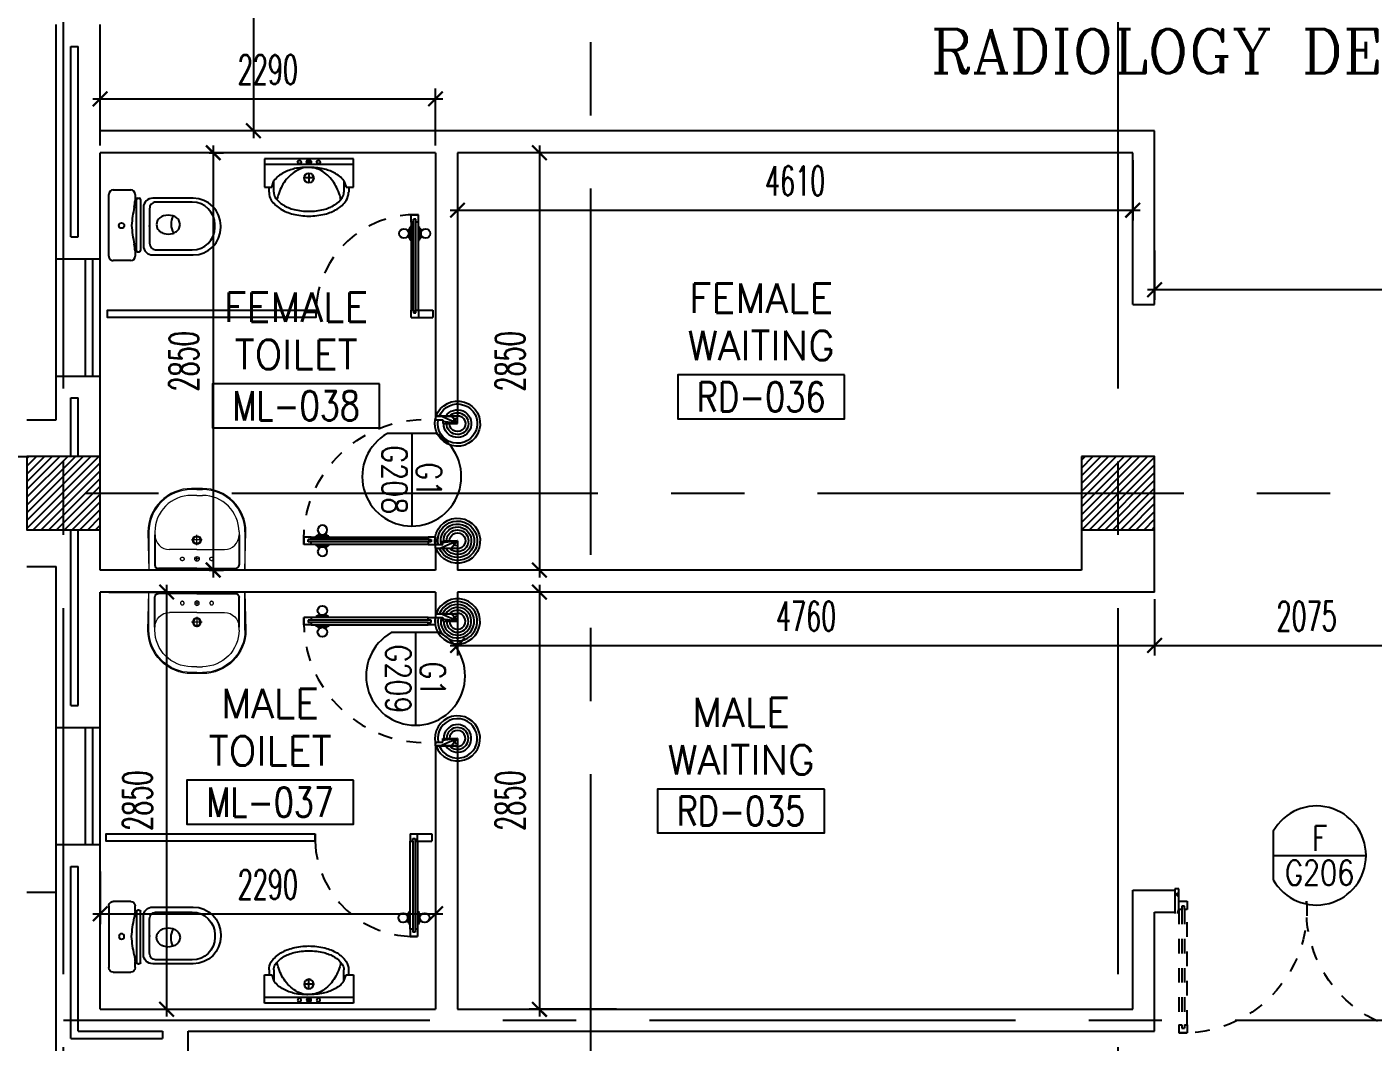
# Model space of a CAD drawing. Extents: x 417819.9 to 417911.9, y 43448 to 43539.2.
# Drawn here: x 417831.21 to 417840.4, y 43507.55 to 43514.48 of the extents above; entities that cross this region are included whole.
import ezdxf
from ezdxf.enums import TextEntityAlignment as Align

# ---------------------------------------------------------------- set-up
doc = ezdxf.new("R2010")
doc.units = 0
doc.header["$MEASUREMENT"] = 0
doc.header["$PDMODE"] = 3
doc.header["$PDSIZE"] = 0.1
for name, pattern in [('CENTERX2', [4, 2.5, -0.5, 0.5, -0.5]), ('DASHED', [0.75, 0.5, -0.25]), ('HIDDEN', [0.375, 0.25, -0.125]), ('HIDDEN2', [0.1875, 0.125, -0.0625])]:
    doc.linetypes.add(name, pattern=pattern)
doc.layers.get('0').update_dxf_attribs({"linetype": 'CONTINUOUS'})
doc.layers.get('DEFPOINTS').update_dxf_attribs({"linetype": 'CONTINUOUS'})
for name, color, linetype in [('AX-DIM', 4, 'CONTINUOUS'), ('AXES', 11, 'CENTERX2'), ('CANOPY-LN', 3, 'CONTINUOUS'), ('COL', 2, 'CONTINUOUS'), ('DIM', 4, 'CONTINUOUS'), ('DOOR', 4, 'CONTINUOUS'), ('DOOR-CR', 2, 'CONTINUOUS'), ('DOOR-NO', 3, 'CONTINUOUS'), ('FIX', 3, 'CONTINUOUS'), ('Handrail', 4, 'CONTINUOUS'), ('HAT', 8, 'CONTINUOUS'), ('INSUL', 7, 'CONTINUOUS'), ('PART', 9, 'CONTINUOUS'), ('RM-BOX', 2, 'CONTINUOUS'), ('RM-NAME', 2, 'CONTINUOUS'), ('RM-NO', 2, 'CONTINUOUS'), ('SUNI-FUR', 3, 'CONTINUOUS'), ('WALL', 2, 'CONTINUOUS'), ('WIN', 5, 'CONTINUOUS')]:
    doc.layers.add(name, color=color, linetype=linetype)
doc.styles.add('ROMANC', font='romanc', dxfattribs={"height": 0.1})
doc.styles.add('ROMANS', font='ROMANS.shx', dxfattribs={"width": 0.6})
doc.dimstyles.new('STANDARD in', dxfattribs={"dimtxt": 0.2, "dimasz": 0.1, "dimexe": 0.07, "dimexo": 0.05, "dimgap": 0.1, "dimtad": 1, "dimdec": 0, "dimlfac": 1000, "dimzin": 0, "dimdsep": 46, "dimtxsty": 'ROMANS', "dimblk": 'ARCHTICK', "dimcen": 0.05, "dimdle": 0.05, "dimclrd": 4, "dimclre": 4, "dimclrt": 2, "dimadec": 0, "dimazin": 0, "dimtfac": 1, "dimtdec": 0, "dimtmove": 2, "dimatfit": 3, "dimfxl": 0, "dimtolj": 1, "dimtzin": 0, "dimarcsym": 0})

# ---------------------------------------------------------------- blocks, each defined once
blk = doc.blocks.new('_ARCHTICK')
at = {"color": 0, "linetype": 'ByBlock', "const_width": 0.15}
blk.add_lwpolyline([(-0.5, -0.5), (0.5, 0.5)], dxfattribs=at)
blk = doc.blocks.new('*D138')
at = {"layer": 'AX-DIM', "color": 4, "lineweight": -2}
for p, q in [((417831.1566, 43525.9443), (417821.2352, 43525.9443)), ((417821.3052, 43466.5743), (417821.3052, 43525.9943)), ((417831.1566, 43466.6243), (417821.2352, 43466.6243))]:
    blk.add_line(p, q, dxfattribs=at)
at = {"layer": 'DEFPOINTS', "color": 0}
for p in [(417821.3052, 43525.9443), (417831.2066, 43525.9443), (417831.2066, 43466.6243)]:
    blk.add_point(p, dxfattribs=at)
at = {"layer": 'AX-DIM', "color": 4, "lineweight": -2, "xscale": 0.1, "yscale": 0.1, "zscale": 0.1}
for p, rotation in [((417821.3052, 43525.9443), 90), ((417821.3052, 43466.6243), 270)]:
    blk.add_blockref('_ARCHTICK', p, dxfattribs=dict(at, rotation=rotation))
at = {"layer": 'AX-DIM', "color": 2, "insert": (417821.1052, 43496.2843), "char_height": 0.2, "attachment_point": 5, "rotation": 90, "style": 'ROMANS'}
blk.add_mtext('\\A1;59320', dxfattribs=at)
blk = doc.blocks.new('A$C7E3856AC')
at = {"layer": 'DOOR', "color": 0, "linetype": 'HIDDEN', "ltscale": 0.3}
for p, q in [((130.9, 800.4), (80.9, 800.4)), ((80.9, 750.4), (80.9, 800.4)), ((97.9, 750.4), (80.9, 750.4)), ((113.9, 770.4), (97.9, 770.4)), ((97.9, 770.4), (97.9, 750.4)), ((113.9, 750.4), (113.9, 770.4)), ((130.9, 750.4), (113.9, 750.4)), ((130.9, 800.4), (130.9, 750.4)), ((1580.9, 800.4), (1580.9, 750.4)), ((1630.9, 800.4), (1580.9, 800.4)), ((1580.9, 750.4), (1597.9, 750.4)), ((1597.9, 770.4), (1613.9, 770.4)), ((1597.9, 750.4), (1597.9, 770.4)), ((1613.9, 770.4), (1613.9, 750.4)), ((1613.9, 750.4), (1630.9, 750.4)), ((1630.9, 750.4), (1630.9, 800.4)), ((80.9, 172.8), (73.7, 172.8)), ((73.7, 172.8), (73.7, 82.8)), ((130.9, 172.8), (138.1, 172.8)), ((138.1, 172.8), (138.1, 82.8)), ((73.7, 160.2), (64.7, 160.2)), ((64.7, 95.4), (64.7, 160.2)), ((73.7, 95.4), (64.7, 95.4)), ((73.7, 95.4), (73.7, 160.2)), ((80.9, 82.8), (73.7, 82.8)), ((130.9, 82.8), (138.1, 82.8)), ((138.1, 160.2), (147.1, 160.2)), ((138.1, 95.4), (138.1, 160.2)), ((138.1, 95.4), (147.1, 95.4)), ((147.1, 95.4), (147.1, 160.2)), ((80.9, 50.4), (97.9, 50.4)), ((80.9, 50.4), (80.9, 0.4)), ((80.9, 0.4), (130.9, 0.4)), ((130.9, 0.4), (80.9, 0.4)), ((97.9, 50.4), (97.9, 30.4)), ((97.9, 30.4), (113.9, 30.4)), ((113.9, 50.4), (130.9, 50.4)), ((113.9, 50.4), (113.9, 30.4)), ((130.9, 50.4), (130.9, 0.4)), ((1597.9, 50.4), (1580.9, 50.4)), ((1580.9, 50.4), (1580.9, 0.4)), ((1630.9, 0.4), (1580.9, 0.4)), ((1580.9, 0.4), (1630.9, 0.4)), ((1597.9, 50.4), (1597.9, 30.4)), ((1613.9, 30.4), (1597.9, 30.4)), ((1630.9, 50.4), (1613.9, 50.4)), ((1613.9, 50.4), (1613.9, 30.4)), ((1630.9, 50.4), (1630.9, 0.4))]:
    blk.add_line(p, q, dxfattribs=at)
at = {"layer": 'DOOR', "linetype": 'HIDDEN', "ltscale": 0.3}
for p, q in [((80.9, 750.4), (80.9, 50.4)), ((97.9, 750.4), (97.9, 50.4)), ((113.9, 750.4), (113.9, 50.4)), ((130.9, 50.4), (130.9, 750.4)), ((1580.9, 50.4), (1580.9, 750.4)), ((1597.9, 750.4), (1597.9, 50.4)), ((1613.9, 750.4), (1613.9, 50.4)), ((1630.9, 750.4), (1630.9, 50.4))]:
    blk.add_line(p, q, dxfattribs=at)
at = {"layer": 'DOOR', "color": 0, "linetype": 'HIDDEN', "ltscale": 0.3}
for centre in [(32.4, 127.8), (179.5, 127.8)]:
    blk.add_circle(centre, 32.4, dxfattribs=at)
at = {"layer": 'DOOR', "linetype": 'HIDDEN', "ltscale": 0.3}
for centre, start, end in [((105.9, 751.6), 268.09382, 3.72494), ((1605.9, 751.6), 176.27506, 271.90618)]:
    blk.add_arc(centre, 751.6, start, end, dxfattribs=at)
blk = doc.blocks.new('*X107')
at = {"color": 0}
for p, q in [((24139.2, 55110.5), (24629.7, 55601)), ((24139.2, 55163.5), (24576.7, 55601)), ((24139.2, 55216.6), (24523.7, 55601)), ((24139.2, 55269.6), (24470.6, 55601)), ((24139.2, 55322.6), (24417.6, 55601)), ((24139.2, 55375.7), (24364.6, 55601)), ((24139.2, 55428.7), (24311.5, 55601)), ((24139.2, 55481.7), (24258.5, 55601)), ((24139.2, 55534.8), (24205.5, 55601)), ((24139.2, 55587.8), (24152.4, 55601)), ((24182.8, 55101), (24639.2, 55557.5)), ((24235.8, 55101), (24639.2, 55504.4)), ((24288.8, 55101), (24639.2, 55451.4)), ((24341.9, 55101), (24639.2, 55398.4)), ((24394.9, 55101), (24639.2, 55345.3)), ((24447.9, 55101), (24639.2, 55292.3)), ((24501, 55101), (24639.2, 55239.3)), ((24554, 55101), (24639.2, 55186.2)), ((24607, 55101), (24639.2, 55133.2))]:
    blk.add_line(p, q, dxfattribs=at)
blk = doc.blocks.new('COL50')
at = {"layer": 'COL'}
blk.add_lwpolyline([(-250, 250), (-250, -250), (250, -250), (250, 250)], close=True, dxfattribs=at)
blk = doc.blocks.new('DD1')
at = {"layer": 'DOOR-CR'}
blk.add_line((-316.5, 0), (316.5, 0), dxfattribs=at)
blk.add_lwpolyline([(-316.5, -165.7, 3.820224), (-316.5, 165.7)], format="xyb", close=True, dxfattribs=at)
at = {"layer": 'DOOR-NO', "color": 255, "style": 'ROMANS'}
for tag, width, p in [('G', 0.8, (-21.7, 155.8)), ('0000', 0.7, (-21.7, -135.5))]:
    blk.add_attdef(tag, text='', height=195.5, dxfattribs=dict(at, width=width)).set_placement(p, align=Align.MIDDLE)
blk = doc.blocks.new('*X106')
at = {"color": 0}
for p, q in [((31339.2, 55151), (31789.2, 55601)), ((31339.2, 55204.1), (31736.1, 55601)), ((31339.2, 55257.1), (31683.1, 55601)), ((31339.2, 55310.1), (31630.1, 55601)), ((31339.2, 55363.2), (31577, 55601)), ((31339.2, 55416.2), (31524, 55601)), ((31339.2, 55469.2), (31471, 55601)), ((31339.2, 55522.3), (31417.9, 55601)), ((31339.2, 55575.3), (31364.9, 55601)), ((31342.2, 55101), (31839.2, 55598)), ((31395.2, 55101), (31839.2, 55545)), ((31448.3, 55101), (31839.2, 55491.9)), ((31501.3, 55101), (31839.2, 55438.9)), ((31554.3, 55101), (31839.2, 55385.9)), ((31607.4, 55101), (31839.2, 55332.8)), ((31660.4, 55101), (31839.2, 55279.8)), ((31713.4, 55101), (31839.2, 55226.8)), ((31766.5, 55101), (31839.2, 55173.7)), ((31819.5, 55101), (31839.2, 55120.7))]:
    blk.add_line(p, q, dxfattribs=at)
blk = doc.blocks.new('DOOR90')
at = {"layer": 'DOOR', "color": 7, "linetype": 'ByBlock'}
for p, q in [((-150, 0), (0, 0)), ((-150, 0), (-150, -25)), ((0, -50), (-113.7, 0)), ((0, -50), (-40.1, 0)), ((0, -50), (0, 0)), ((-1000, -25), (-1050, -25)), ((-1050, -75), (-1050, -25)), ((-1050, -25), (-1050, -75)), ((-1000, -75), (-1050, -75)), ((-1000, -42), (-1020, -42)), ((-1020, -42), (-1020, -58)), ((-1000, -58), (-1020, -58)), ((-1000, -25), (-1000, -42)), ((-1000, -58), (-1000, -75)), ((-877.6, -17.8), (-967.6, -17.8)), ((-967.6, -25), (-967.6, -17.8)), ((-967.6, -75), (-967.6, -82.2)), ((-877.6, -82.2), (-967.6, -82.2)), ((-955, -8.8), (-890.2, -8.8)), ((-955, -17.8), (-955, -8.8)), ((-955, -17.8), (-890.2, -17.8)), ((-955, -82.2), (-890.2, -82.2)), ((-955, -82.2), (-955, -91.2)), ((-955, -91.2), (-890.2, -91.2)), ((-890.2, -17.8), (-890.2, -8.8)), ((-890.2, -82.2), (-890.2, -91.2)), ((-877.6, -25), (-877.6, -17.8)), ((-877.6, -75), (-877.6, -82.2)), ((-200, -25), (-150, -25)), ((-200, -42), (-200, -25)), ((-180, -42), (-200, -42)), ((-200, -58), (-180, -58)), ((-200, -75), (-200, -58)), ((-150, -75), (-200, -75)), ((-180, -58), (-180, -42)), ((-150, -25), (-100, -25)), ((-150, -75), (-150, -25)), ((-100, -25), (-100, -50)), ((0, -50), (-100, -36.6)), ((-100, -50), (0, -50)), ((-150, -875), (-100, -875)), ((-150, -900), (-150, -875)), ((-150, -900), (0, -900)), ((0, -900), (-150, -900)), ((0, -850), (-113.7, -900)), ((-100, -875), (-100, -850)), ((0, -850), (-100, -863.4)), ((-100, -850), (0, -850)), ((0, -850), (-40.1, -900)), ((0, -850), (0, -900))]:
    blk.add_line(p, q, dxfattribs=at)
at = {"layer": 'DOOR', "linetype": 'ByBlock'}
for p, q in [((-200, -25), (-1000, -25)), ((-200, -42), (-1000, -42)), ((-200, -58), (-1000, -58)), ((-1000, -75), (-200, -75))]:
    blk.add_line(p, q, dxfattribs=at)
at = {"layer": 'DOOR', "color": 7, "linetype": 'ByBlock'}
for centre in [(-922.6, 23.5), (-922.6, -123.5)]:
    blk.add_circle(centre, 32.4, dxfattribs=at)
for centre, radius, start, end in [((0, -50), 154.4, 161.10529, 166.28577), ((0, -50), 94.4, 148.01819, 180), ((0, -50), 134.4, 158.15985, 169.28002), ((0, -50), 114.4, 154.08384, 167.37743), ((0, -50), 74.4, 137.77643, 180), ((0, -50), 54.4, 113.20738, 180), ((0, -50), 34.4, 90, 180), ((0, -50), 14.4, 90, 180), ((0, -850), 154.4, 193.71423, 198.89471), ((0, -850), 134.4, 190.71998, 201.84015), ((0, -850), 94.4, 180, 211.98181), ((0, -850), 74.4, 180, 222.22357), ((0, -850), 54.4, 180, 246.79262), ((0, -850), 34.4, 180, 270), ((0, -850), 14.4, 180, 270)]:
    blk.add_arc(centre, radius, start, end, dxfattribs=at)
at = {"layer": 'DOOR', "linetype": 'HIDDEN', "ltscale": 0.5}
blk.add_arc((-222.2, -50), 828.2, 178.27012, 275.00304, dxfattribs=at)
blk = doc.blocks.new('RM1')
at = {"layer": 'RM-BOX'}
blk.add_lwpolyline([(569.9, -200), (-569.9, -200), (-569.9, -500), (569.9, -500)], close=True, dxfattribs=at)
at = {"layer": 'RM-NAME', "style": 'ROMANS'}
for tag, p in [('ROOMNAME1', (0, 323.8)), ('ROOMNAME2', (0, 0))]:
    blk.add_attdef(tag, text='', height=200, dxfattribs=at).set_placement(p, align=Align.MIDDLE)
at = {"layer": 'RM-NO', "style": 'ROMANS', "width": 0.8}
blk.add_attdef('ROOMNO', text='', height=200, dxfattribs=at).set_placement((0, -350), align=Align.MIDDLE)
blk = doc.blocks.new('2')
at = {"layer": 'SUNI-FUR', "linetype": 'Continuous'}
for p, q in [((0.0137, 0.765), (0.0041, 0.765)), ((0.0159, 0.7241), (-0.0034, 0.7241)), ((-0.1849, 0.576), (-0.1849, 0.2998)), ((-0.1587, 0.5702), (-0.1587, 0.3197)), ((0.1683, 0.3197), (0.1683, 0.5702)), ((0.2027, 0.2998), (0.2027, 0.576)), ((-0.005, 0.4872), (-0.0292, 0.4813)), ((0.0193, 0.4813), (-0.005, 0.4872)), ((-0.0651, 0.438), (-0.0703, 0.4064)), ((-0.0703, 0.4064), (-0.0651, 0.3747)), ((0.0603, 0.4064), (0.0551, 0.438)), ((0.0565, 0.3772), (0.0603, 0.4064)), ((-0.1129, 0.2792), (0.0084, 0.2792)), ((-0.0292, 0.3314), (-0.005, 0.3255)), ((-0.005, 0.3255), (0.0193, 0.3314)), ((0.0012, 0.2792), (0.1226, 0.2792)), ((0.0084, 0.2792), (0.0012, 0.2792)), ((-0.1863, 0.1994), (-0.1863, 0.2076)), ((-0.1763, 0.2176), (0.1724, 0.2176)), ((0.1724, 0.1894), (-0.1763, 0.1894)), ((-0.1219, 0.2368), (0.0089, 0.2368)), ((0.0089, 0.2368), (0.1397, 0.2368)), ((0.1824, 0.2076), (0.1824, 0.1994)), ((-0.2413, 0.03), (-0.2413, 0.1498)), ((-0.2113, 0.1798), (-0.1699, 0.1798)), ((0.1743, 0.1798), (0.2113, 0.1798)), ((0.1743, 0.1798), (0.1743, 0.1798)), ((0.2413, 0.1498), (0.2413, 0.03)), ((0.2113, 0), (-0.2113, 0))]:
    blk.add_line(p, q, dxfattribs=at)
blk.add_circle((0.0019, 0.0872), 0.0184, dxfattribs=at)
for centre, radius, start, end in [((0.0041, 0.576), 0.189, 90, 180), ((0.0137, 0.576), 0.189, 0, 90), ((-0.0048, 0.5702), 0.1539, 90, 180), ((0.0144, 0.5702), 0.1539, 0, 90), ((0.0126, 0.412), 0.082, 141.07583, 161.50405), ((0.0019, 0.4207), 0.0682, 117.15318, 141.07583), ((-0.0119, 0.4207), 0.0682, 38.92417, 62.84682), ((-0.0226, 0.412), 0.082, 18.49595, 38.92417), ((0.0126, 0.4007), 0.082, 198.49595, 218.92417), ((-0.0074, 0.5367), 0.1117, 239.42337, 302.91619), ((-0.0289, 0.4058), 0.0901, 321.07583, 341.50405), ((-0.1219, 0.2998), 0.063, 180, 270), ((-0.1156, 0.3224), 0.0432, 183.51288, 273.51288), ((0.0019, 0.392), 0.0682, 218.92417, 242.84682), ((-0.0119, 0.392), 0.0682, 297.15318, 321.07583), ((0.1252, 0.3224), 0.0432, 266.48712, 356.48712), ((0.1397, 0.2998), 0.063, 270, 0), ((-0.1763, 0.2076), 0.01, 90, 180), ((-0.1763, 0.1994), 0.01, 180, 270), ((0.1724, 0.2076), 0.01, 0, 90), ((0.1724, 0.1994), 0.01, 270, 0), ((-0.2113, 0.1498), 0.03, 90, 180), ((-0.2015, -0.2523), 0.4332, 79.75352, 85.81091), ((0.0746, 1.126), 0.9726, 258.19384, 265.73474), ((-0.0701, 1.126), 0.9726, 274.26526, 281.80616), ((0.2059, -0.2523), 0.4332, 94.18909, 100.24648), ((0.2113, 0.1498), 0.03, 0, 90), ((-0.2113, 0.03), 0.03, 180, 270), ((0.2113, 0.03), 0.03, 270, 0)]:
    blk.add_arc(centre, radius, start, end, dxfattribs=at)
blk = doc.blocks.new('3')
at = {"layer": 'SUNI-FUR', "linetype": 'Continuous'}
for p, q in [((-0.3039, 0), (-0.3039, -0.1919)), ((0.3039, 0), (-0.3039, 0)), ((0.3039, -0.1919), (0.3039, 0)), ((0.3039, -0.039), (-0.3039, -0.039)), ((0.0156, -0.021), (-0.0155, -0.021)), ((0, -0.0055), (0, -0.0366)), ((-0.2537, -0.1919), (-0.2387, -0.1496)), ((-0.2389, -0.2275), (-0.2389, -0.15)), ((0.0325, -0.13), (-0.0325, -0.13)), ((0, -0.0975), (0, -0.1625)), ((0.2387, -0.1496), (0.2537, -0.1919)), ((0.2389, -0.15), (0.2389, -0.2275)), ((-0.3039, -0.1919), (-0.2537, -0.1919)), ((-0.2714, -0.2275), (-0.2714, -0.1919)), ((0.2537, -0.1919), (0.3039, -0.1919)), ((0.2714, -0.1919), (0.2714, -0.2275))]:
    blk.add_line(p, q, dxfattribs=at)
for centre, radius in [((-0.065, -0.021), 0.0124), ((0, -0.021), 0.0155), ((0.065, -0.021), 0.0124), ((0, -0.13), 0.0325)]:
    blk.add_circle(centre, radius, dxfattribs=at)
for centre, radius, start, end in [((-0.028, -0.3651), 0.3068, 103.08645, 118.18778), ((0.0537, -0.3121), 0.2697, 118.74222, 143.05777), ((-0.0078, -0.528), 0.4705, 89.0532, 100.98953), ((-0.012, -0.189), 0.1301, 84.85355, 119.44542), ((0.0031, -0.2275), 0.1682, 61.44413, 91.16775), ((0, -0.5271), 0.4694, 78.06366, 90), ((-0.0403, -0.2967), 0.2498, 35.96083, 60.27638), ((0.0338, -0.3673), 0.3061, 62.96233, 78.06366), ((-0.0851, -0.2667), 0.1932, 117.03767, 142.6695), ((0.104, -0.3429), 0.3284, 144.03917, 163.27388), ((-0.104, -0.3429), 0.3284, 16.72612, 35.96083), ((0.0851, -0.2667), 0.1932, 37.3305, 62.96233), ((-0.1911, -0.2352), 0.0807, 174.55389, 214.67303), ((-0.1868, -0.2338), 0.0525, 173.08928, 213.20841), ((-0.0828, -0.1603), 0.1798, 214.67303, 239.08672), ((0.2045, -0.3731), 0.4333, 163.27388, 167.37502), ((0.0893, -0.1711), 0.1672, 300.91328, 325.32697), ((-0.2045, -0.3731), 0.4333, 12.73586, 16.72612), ((0.1708, -0.2275), 0.068, 325.32697, 0), ((0.1708, -0.2275), 0.1005, 325.32697, 0), ((-0.0828, -0.1603), 0.2123, 214.67303, 239.08672), ((-0.0354, -0.0811), 0.3046, 239.08672, 256.06993), ((-0.0354, -0.0811), 0.2721, 239.08672, 256.06993), ((0, 0.0617), 0.4192, 256.06993, 270), ((0, 0.0617), 0.4192, 270, 283.93007), ((0.0354, -0.0811), 0.2721, 283.93007, 300.91328), ((0.0354, -0.0811), 0.3046, 283.93007, 300.91328), ((0.0893, -0.1711), 0.1997, 300.91328, 325.32697), ((0, 0.0617), 0.4517, 256.06993, 270), ((0, 0.0617), 0.4517, 270, 283.93007)]:
    blk.add_arc(centre, radius, start, end, dxfattribs=at)
blk = doc.blocks.new('*D243')
at = {"layer": 'DEFPOINTS', "color": 0}
for p in [(417832.8316, 43516.0193), (417832.7526, 43513.7693), (417832.8316, 43513.7693)]:
    blk.add_point(p, dxfattribs=at)
at = {"layer": 'DIM', "color": 4, "lineweight": -2}
for p, q in [((417832.7816, 43516.0193), (417832.6826, 43516.0193)), ((417832.7526, 43516.0693), (417832.7526, 43513.7193)), ((417832.7816, 43513.7693), (417832.6826, 43513.7693))]:
    blk.add_line(p, q, dxfattribs=at)
at = {"layer": 'DIM', "color": 4, "lineweight": -2, "xscale": 0.1, "yscale": 0.1, "zscale": 0.1}
for p, rotation in [((417832.7526, 43516.0193), 90), ((417832.7526, 43513.7693), 270)]:
    blk.add_blockref('_ARCHTICK', p, dxfattribs=dict(at, rotation=rotation))
at = {"layer": 'DIM', "color": 2, "insert": (417832.5526, 43514.8943), "char_height": 0.2, "attachment_point": 5, "rotation": 90, "style": 'ROMANS'}
blk.add_mtext('\\A1;2250', dxfattribs=at)
blk = doc.blocks.new('*D494')
at = {"layer": 'DEFPOINTS', "color": 0}
for p in [(417832.4014, 43513.6193), (417832.4014, 43510.7693), (417832.4788, 43510.7693)]:
    blk.add_point(p, dxfattribs=at)
at = {"layer": 'DIM', "color": 4, "lineweight": -2}
for p, q in [((417832.4514, 43513.6193), (417832.5488, 43513.6193)), ((417832.4788, 43513.6693), (417832.4788, 43510.7193)), ((417832.4514, 43510.7693), (417832.5488, 43510.7693))]:
    blk.add_line(p, q, dxfattribs=at)
at = {"layer": 'DIM', "color": 4, "lineweight": -2, "xscale": 0.1, "yscale": 0.1, "zscale": 0.1}
for p, rotation in [((417832.4788, 43513.6193), 90), ((417832.4788, 43510.7693), 270)]:
    blk.add_blockref('_ARCHTICK', p, dxfattribs=dict(at, rotation=rotation))
at = {"layer": 'DIM', "color": 2, "insert": (417832.2788, 43512.1943), "char_height": 0.2, "attachment_point": 5, "rotation": 90, "style": 'ROMANS'}
blk.add_mtext('\\A1;2850', dxfattribs=at)
blk = doc.blocks.new('LAV-003')
at = {"layer": 'FIX', "linetype": 'ByBlock'}
blk.add_line((-327.5, -25), (327.5, -25), dxfattribs=at)
at = {"layer": 'FIX', "linetype": 'Continuous', "lineweight": 20}
for p, q in [((-327.5, -285), (-327.5, -25)), ((327.5, -285), (327.5, -25)), ((0, -165), (-187.5, -165)), ((0, -165), (187.5, -165)), ((-287.5, -285), (-287.5, -265)), ((287.5, -285), (287.5, -265)), ((0, -535), (-37.5, -535)), ((0, -535), (37.5, -535)), ((0, -575), (-37.5, -575)), ((0, -575), (37.5, -575))]:
    blk.add_line(p, q, dxfattribs=at)
at = {"layer": 'FIX', "linetype": 'ByBlock', "ltscale": 0.3}
for p, q in [((-287.5, -265), (-287.5, -60)), ((0, -35), (-262.5, -35)), ((0, -35), (262.5, -35)), ((287.5, -265), (287.5, -60))]:
    blk.add_line(p, q, dxfattribs=at)
at = {"layer": 'FIX', "lineweight": 20}
for p, q in [((0, -85.4), (0, -116.5)), ((-15.6, -100.9), (15.5, -100.9))]:
    blk.add_line(p, q, dxfattribs=at)
at = {"layer": 'FIX', "linetype": 'DASHED', "lineweight": 20, "ltscale": 0.04}
for p, q in [((-35.7, -230.5), (36.6, -230.5)), ((0, -193.9), (0, -266.1))]:
    blk.add_line(p, q, dxfattribs=at)
at = {"layer": 'FIX', "linetype": 'Continuous', "lineweight": 20}
blk.add_lwpolyline([(294.8, -25), (0, -25), (-327.5, -25), (-334.5, -285, 0.414214), (-37.5, -582), (0, -582), (37.5, -582, 0.414214), (334.5, -285), (327.5, -25), (0, -25)], format="xyb", dxfattribs=at)
at = {"layer": 'FIX', "linetype": 'HIDDEN', "lineweight": 20, "ltscale": 0.05}
for centre in [(-100, -100.9), (100, -100.9)]:
    blk.add_circle(centre, 12.4, dxfattribs=at)
at = {"layer": 'FIX', "lineweight": 20}
for centre, radius in [((0, -100.9), 15.5), ((0.5, -230), 29.5), ((0.5, -230), 22.5)]:
    blk.add_circle(centre, radius, dxfattribs=at)
at = {"layer": 'FIX', "linetype": 'ByBlock', "ltscale": 0.3}
for centre, start, end in [((-262.5, -60), 90, 180), ((262.5, -60), 0, 90)]:
    blk.add_arc(centre, 25, start, end, dxfattribs=at)
at = {"layer": 'FIX', "linetype": 'Continuous', "lineweight": 20}
for centre, radius, start, end in [((-187.5, -265), 100, 90, 180), ((187.5, -265), 100, 0, 90), ((-37.5, -285), 290, 180, 270), ((-37.5, -285), 250, 180, 270), ((37.5, -285), 290, 270, 0), ((37.5, -285), 250, 270, 0)]:
    blk.add_arc(centre, radius, start, end, dxfattribs=at)
blk = doc.blocks.new('*D244')
at = {"layer": 'DEFPOINTS', "color": 0}
for p in [(417833.9966, 43513.987), (417831.7066, 43513.6193), (417833.9966, 43513.6193)]:
    blk.add_point(p, dxfattribs=at)
at = {"layer": 'DIM', "color": 4, "lineweight": -2}
for p, q in [((417831.6566, 43513.987), (417834.0466, 43513.987)), ((417831.7066, 43513.6693), (417831.7066, 43514.057)), ((417833.9966, 43513.6693), (417833.9966, 43514.057))]:
    blk.add_line(p, q, dxfattribs=at)
at = {"layer": 'DIM', "color": 4, "lineweight": -2, "xscale": 0.1, "yscale": 0.1, "zscale": 0.1, "rotation": 180}
blk.add_blockref('_ARCHTICK', (417831.7066, 43513.987), dxfattribs=at)
at = {"layer": 'DIM', "color": 4, "lineweight": -2, "xscale": 0.1, "yscale": 0.1, "zscale": 0.1}
blk.add_blockref('_ARCHTICK', (417833.9966, 43513.987), dxfattribs=at)
at = {"layer": 'DIM', "color": 2, "insert": (417832.8516, 43514.187), "char_height": 0.2, "attachment_point": 5, "style": 'ROMANS'}
blk.add_mtext('\\A1;2290', dxfattribs=at)
blk = doc.blocks.new('*D245')
at = {"layer": 'DEFPOINTS', "color": 0}
for p in [(417834.1466, 43513.6193), (417838.7566, 43513.6193), (417838.7566, 43513.2269)]:
    blk.add_point(p, dxfattribs=at)
at = {"layer": 'DIM', "color": 4, "lineweight": -2}
for p, q in [((417834.1466, 43513.5693), (417834.1466, 43513.1569)), ((417838.7566, 43513.5693), (417838.7566, 43513.1569)), ((417834.0966, 43513.2269), (417838.8066, 43513.2269))]:
    blk.add_line(p, q, dxfattribs=at)
at = {"layer": 'DIM', "color": 4, "lineweight": -2, "xscale": 0.1, "yscale": 0.1, "zscale": 0.1, "rotation": 180}
blk.add_blockref('_ARCHTICK', (417834.1466, 43513.2269), dxfattribs=at)
at = {"layer": 'DIM', "color": 4, "lineweight": -2, "xscale": 0.1, "yscale": 0.1, "zscale": 0.1}
blk.add_blockref('_ARCHTICK', (417838.7566, 43513.2269), dxfattribs=at)
at = {"layer": 'DIM', "color": 2, "insert": (417836.4516, 43513.4269), "char_height": 0.2, "attachment_point": 5, "style": 'ROMANS'}
blk.add_mtext('\\A1;4610', dxfattribs=at)
blk = doc.blocks.new('*D246')
at = {"layer": 'DEFPOINTS', "color": 0}
for p in [(417834.7757, 43513.6193), (417834.7059, 43510.7693), (417834.7757, 43510.7693)]:
    blk.add_point(p, dxfattribs=at)
at = {"layer": 'DIM', "color": 4, "lineweight": -2}
for p, q in [((417834.7257, 43513.6193), (417834.6359, 43513.6193)), ((417834.7059, 43513.6693), (417834.7059, 43510.7193)), ((417834.7257, 43510.7693), (417834.6359, 43510.7693))]:
    blk.add_line(p, q, dxfattribs=at)
at = {"layer": 'DIM', "color": 4, "lineweight": -2, "xscale": 0.1, "yscale": 0.1, "zscale": 0.1}
for p, rotation in [((417834.7059, 43513.6193), 90), ((417834.7059, 43510.7693), 270)]:
    blk.add_blockref('_ARCHTICK', p, dxfattribs=dict(at, rotation=rotation))
at = {"layer": 'DIM', "color": 2, "insert": (417834.5059, 43512.1943), "char_height": 0.2, "attachment_point": 5, "rotation": 90, "style": 'ROMANS'}
blk.add_mtext('\\A1;2850', dxfattribs=at)
blk = doc.blocks.new('*D495')
at = {"layer": 'DEFPOINTS', "color": 0}
for p in [(417831.715, 43510.6193), (417831.7562, 43507.7693), (417832.1607, 43507.7693)]:
    blk.add_point(p, dxfattribs=at)
at = {"layer": 'DIM', "color": 4, "lineweight": -2}
for p, q in [((417832.1607, 43510.6693), (417832.1607, 43507.7193)), ((417831.765, 43510.6193), (417832.2307, 43510.6193)), ((417831.8062, 43507.7693), (417832.2307, 43507.7693))]:
    blk.add_line(p, q, dxfattribs=at)
at = {"layer": 'DIM', "color": 4, "lineweight": -2, "xscale": 0.1, "yscale": 0.1, "zscale": 0.1}
for p, rotation in [((417832.1607, 43510.6193), 90), ((417832.1607, 43507.7693), 270)]:
    blk.add_blockref('_ARCHTICK', p, dxfattribs=dict(at, rotation=rotation))
at = {"layer": 'DIM', "color": 2, "insert": (417831.9607, 43509.1943), "char_height": 0.2, "attachment_point": 5, "rotation": 90, "style": 'ROMANS'}
blk.add_mtext('\\A1;2850', dxfattribs=at)
blk = doc.blocks.new('*D496')
at = {"layer": 'DEFPOINTS', "color": 0}
for p in [(417831.7066, 43508.7607), (417833.9966, 43508.7012), (417833.9966, 43508.4218)]:
    blk.add_point(p, dxfattribs=at)
at = {"layer": 'DIM', "color": 4, "lineweight": -2}
for p, q in [((417831.7066, 43508.7107), (417831.7066, 43508.3518)), ((417833.9966, 43508.6512), (417833.9966, 43508.3518)), ((417831.6566, 43508.4218), (417834.0466, 43508.4218))]:
    blk.add_line(p, q, dxfattribs=at)
at = {"layer": 'DIM', "color": 4, "lineweight": -2, "xscale": 0.1, "yscale": 0.1, "zscale": 0.1, "rotation": 180}
blk.add_blockref('_ARCHTICK', (417831.7066, 43508.4218), dxfattribs=at)
at = {"layer": 'DIM', "color": 4, "lineweight": -2, "xscale": 0.1, "yscale": 0.1, "zscale": 0.1}
blk.add_blockref('_ARCHTICK', (417833.9966, 43508.4218), dxfattribs=at)
at = {"layer": 'DIM', "color": 2, "insert": (417832.8516, 43508.6218), "char_height": 0.2, "attachment_point": 5, "style": 'ROMANS'}
blk.add_mtext('\\A1;2290', dxfattribs=at)
blk = doc.blocks.new('*D247')
at = {"layer": 'DEFPOINTS', "color": 0}
for p in [(417834.1466, 43510.6193), (417838.9066, 43510.6193), (417838.9066, 43510.2548)]:
    blk.add_point(p, dxfattribs=at)
at = {"layer": 'DIM', "color": 4, "lineweight": -2}
for p, q in [((417834.1466, 43510.5693), (417834.1466, 43510.1848)), ((417838.9066, 43510.5693), (417838.9066, 43510.1848)), ((417834.0966, 43510.2548), (417838.9566, 43510.2548))]:
    blk.add_line(p, q, dxfattribs=at)
at = {"layer": 'DIM', "color": 4, "lineweight": -2, "xscale": 0.1, "yscale": 0.1, "zscale": 0.1, "rotation": 180}
blk.add_blockref('_ARCHTICK', (417834.1466, 43510.2548), dxfattribs=at)
at = {"layer": 'DIM', "color": 4, "lineweight": -2, "xscale": 0.1, "yscale": 0.1, "zscale": 0.1}
blk.add_blockref('_ARCHTICK', (417838.9066, 43510.2548), dxfattribs=at)
at = {"layer": 'DIM', "color": 2, "insert": (417836.5266, 43510.4548), "char_height": 0.2, "attachment_point": 5, "style": 'ROMANS'}
blk.add_mtext('\\A1;4760', dxfattribs=at)
blk = doc.blocks.new('*D248')
at = {"layer": 'DEFPOINTS', "color": 0}
for p in [(417835.282, 43510.6193), (417834.7059, 43507.7693), (417835.282, 43507.7693)]:
    blk.add_point(p, dxfattribs=at)
at = {"layer": 'DIM', "color": 4, "lineweight": -2}
for p, q in [((417834.7059, 43510.6693), (417834.7059, 43507.7193)), ((417835.232, 43510.6193), (417834.6359, 43510.6193)), ((417835.232, 43507.7693), (417834.6359, 43507.7693))]:
    blk.add_line(p, q, dxfattribs=at)
at = {"layer": 'DIM', "color": 4, "lineweight": -2, "xscale": 0.1, "yscale": 0.1, "zscale": 0.1}
for p, rotation in [((417834.7059, 43510.6193), 90), ((417834.7059, 43507.7693), 270)]:
    blk.add_blockref('_ARCHTICK', p, dxfattribs=dict(at, rotation=rotation))
at = {"layer": 'DIM', "color": 2, "insert": (417834.5059, 43509.1943), "char_height": 0.2, "attachment_point": 5, "rotation": 90, "style": 'ROMANS'}
blk.add_mtext('\\A1;2850', dxfattribs=at)
blk = doc.blocks.new('*D249')
at = {"layer": 'DEFPOINTS', "color": 0}
for p in [(417838.9066, 43510.6193), (417840.9816, 43510.6193), (417840.9816, 43510.2548)]:
    blk.add_point(p, dxfattribs=at)
at = {"layer": 'DIM', "color": 4, "lineweight": -2}
for p, q in [((417838.9066, 43510.5693), (417838.9066, 43510.1848)), ((417840.9816, 43510.5693), (417840.9816, 43510.1848)), ((417838.8566, 43510.2548), (417841.0316, 43510.2548))]:
    blk.add_line(p, q, dxfattribs=at)
at = {"layer": 'DIM', "color": 4, "lineweight": -2, "xscale": 0.1, "yscale": 0.1, "zscale": 0.1, "rotation": 180}
blk.add_blockref('_ARCHTICK', (417838.9066, 43510.2548), dxfattribs=at)
at = {"layer": 'DIM', "color": 4, "lineweight": -2, "xscale": 0.1, "yscale": 0.1, "zscale": 0.1}
blk.add_blockref('_ARCHTICK', (417840.9816, 43510.2548), dxfattribs=at)
at = {"layer": 'DIM', "color": 2, "insert": (417839.9441, 43510.4548), "char_height": 0.2, "attachment_point": 5, "style": 'ROMANS'}
blk.add_mtext('\\A1;2075', dxfattribs=at)
blk = doc.blocks.new('*D739')
at = {"layer": 'DEFPOINTS', "color": 0}
for p in [(417845.2066, 43513.3381), (417838.9066, 43513.0011), (417838.9066, 43512.6839)]:
    blk.add_point(p, dxfattribs=at)
at = {"layer": 'DIM', "color": 4, "lineweight": -2}
for p, q in [((417845.2066, 43513.2881), (417845.2066, 43512.6139)), ((417838.9066, 43512.9511), (417838.9066, 43512.6139)), ((417845.2566, 43512.6839), (417838.8566, 43512.6839))]:
    blk.add_line(p, q, dxfattribs=at)
at = {"layer": 'DIM', "color": 4, "lineweight": -2, "xscale": 0.1, "yscale": 0.1, "zscale": 0.1, "rotation": 180}
blk.add_blockref('_ARCHTICK', (417838.9066, 43512.6839), dxfattribs=at)
at = {"layer": 'DIM', "color": 4, "lineweight": -2, "xscale": 0.1, "yscale": 0.1, "zscale": 0.1}
blk.add_blockref('_ARCHTICK', (417845.2066, 43512.6839), dxfattribs=at)
at = {"layer": 'DIM', "color": 2, "insert": (417842.0566, 43512.8839), "char_height": 0.2, "attachment_point": 5, "style": 'ROMANS'}
blk.add_mtext('\\A1;6300', dxfattribs=at)

msp = doc.modelspace()

# ---------------------------------------------------------------- linework, layer by layer
at = {"layer": 'AXES'}
for p, q in [((417831.4566, 43460.01), (417831.4566, 43538.4875)), ((417838.6566, 43460.01), (417838.6566, 43538.4875)), ((417835.0566, 43466.8743), (417835.0566, 43525.6943)), ((417820.6052, 43511.2943), (417889.6966, 43511.2943)), ((417831.4566, 43507.6943), (417889.6966, 43507.6943))]:
    msp.add_line(p, q, dxfattribs=at)
at = {"layer": 'CANOPY-LN', "linetype": 'HIDDEN2'}
msp.add_line((417829.0566, 43511.5443), (417831.2066, 43511.5443), dxfattribs=at)
at = {"layer": 'CANOPY-LN', "linetype": 'HIDDEN2', "ltscale": 1.5}
msp.add_line((417829.0566, 43511.5443), (417831.2066, 43511.5443), dxfattribs=at)
at = {"layer": 'DOOR', "linetype": 'ByBlock'}
for p, q in [((417833.8294, 43513.1451), (417833.8294, 43513.1951)), ((417833.8294, 43513.1951), (417833.8794, 43513.1951)), ((417833.8794, 43513.1951), (417833.8294, 43513.1951)), ((417833.8464, 43513.1451), (417833.8464, 43513.1651)), ((417833.8624, 43513.1651), (417833.8464, 43513.1651)), ((417833.8624, 43513.1451), (417833.8624, 43513.1651)), ((417833.8794, 43513.1451), (417833.8794, 43513.1951)), ((417833.8132, 43513.1002), (417833.8132, 43513.0354)), ((417833.8222, 43513.1002), (417833.8132, 43513.1002)), ((417833.8222, 43513.0228), (417833.8222, 43513.1128)), ((417833.8294, 43513.1128), (417833.8222, 43513.1128)), ((417833.8222, 43513.1002), (417833.8222, 43513.0354)), ((417833.8294, 43513.1451), (417833.8294, 43512.5451)), ((417833.8464, 43513.1451), (417833.8294, 43513.1451)), ((417833.8464, 43512.5451), (417833.8464, 43513.1451)), ((417833.8624, 43512.5451), (417833.8624, 43513.1451)), ((417833.8794, 43513.1451), (417833.8624, 43513.1451)), ((417833.8794, 43512.5451), (417833.8794, 43513.1451)), ((417833.8794, 43513.1128), (417833.8866, 43513.1128)), ((417833.8866, 43513.0228), (417833.8866, 43513.1128)), ((417833.8866, 43513.1002), (417833.8866, 43513.0354)), ((417833.8866, 43513.1002), (417833.8956, 43513.1002)), ((417833.8956, 43513.1002), (417833.8956, 43513.0354)), ((417833.8222, 43513.0354), (417833.8132, 43513.0354)), ((417833.8294, 43513.0228), (417833.8222, 43513.0228)), ((417833.8794, 43513.0228), (417833.8866, 43513.0228)), ((417833.8866, 43513.0354), (417833.8956, 43513.0354)), ((417833.8294, 43512.4951), (417833.8294, 43512.5451)), ((417833.8294, 43512.5451), (417833.8464, 43512.5451)), ((417833.8464, 43512.5451), (417833.8464, 43512.5251)), ((417833.8464, 43512.5251), (417833.8624, 43512.5251)), ((417833.8624, 43512.5251), (417833.8624, 43512.5451)), ((417833.8624, 43512.5451), (417833.8794, 43512.5451)), ((417833.8294, 43512.4951), (417833.8794, 43512.4951)), ((417833.8239, 43508.967), (417833.8239, 43508.917)), ((417833.8239, 43508.967), (417833.8739, 43508.967)), ((417833.8409, 43508.917), (417833.8409, 43508.937)), ((417833.8409, 43508.937), (417833.8569, 43508.937)), ((417833.8569, 43508.937), (417833.8569, 43508.917)), ((417833.8239, 43508.317), (417833.8239, 43508.917)), ((417833.8239, 43508.917), (417833.8409, 43508.917)), ((417833.8409, 43508.917), (417833.8409, 43508.317)), ((417833.8569, 43508.917), (417833.8569, 43508.317)), ((417833.8569, 43508.917), (417833.8739, 43508.917)), ((417833.8739, 43508.917), (417833.8739, 43508.317)), ((417833.8077, 43508.362), (417833.8077, 43508.4268)), ((417833.8167, 43508.4268), (417833.8077, 43508.4268)), ((417833.8167, 43508.4394), (417833.8167, 43508.3494)), ((417833.8239, 43508.4394), (417833.8167, 43508.4394)), ((417833.8167, 43508.362), (417833.8167, 43508.4268)), ((417833.8739, 43508.4394), (417833.8811, 43508.4394)), ((417833.8811, 43508.4394), (417833.8811, 43508.3494)), ((417833.8811, 43508.362), (417833.8811, 43508.4268)), ((417833.8811, 43508.4268), (417833.8901, 43508.4268)), ((417833.8901, 43508.362), (417833.8901, 43508.4268)), ((417833.8167, 43508.362), (417833.8077, 43508.362)), ((417833.8239, 43508.3494), (417833.8167, 43508.3494)), ((417833.8239, 43508.317), (417833.8239, 43508.267)), ((417833.8409, 43508.317), (417833.8239, 43508.317)), ((417833.8409, 43508.317), (417833.8409, 43508.297)), ((417833.8569, 43508.297), (417833.8409, 43508.297)), ((417833.8569, 43508.317), (417833.8569, 43508.297)), ((417833.8739, 43508.317), (417833.8569, 43508.317)), ((417833.8739, 43508.3494), (417833.8811, 43508.3494)), ((417833.8739, 43508.317), (417833.8739, 43508.267)), ((417833.8811, 43508.362), (417833.8901, 43508.362)), ((417833.8239, 43508.267), (417833.8739, 43508.267)), ((417833.8739, 43508.267), (417833.8239, 43508.267))]:
    msp.add_line(p, q, dxfattribs=at)
at = {"layer": 'DOOR', "color": 0, "linetype": 'ByBlock'}
for p, q in [((417833.8794, 43512.5451), (417833.8794, 43512.4951)), ((417833.8739, 43508.917), (417833.8739, 43508.967)), ((417839.0722, 43508.592), (417839.0441, 43508.592)), ((417839.0441, 43508.592), (417839.0441, 43508.4233)), ((417839.0722, 43508.4233), (417839.0722, 43508.592))]:
    msp.add_line(p, q, dxfattribs=at)
at = {"layer": 'DOOR', "color": 9, "linetype": 'ByBlock'}
msp.add_line((417839.0722, 43508.5695), (417839.0441, 43508.5469), dxfattribs=at)
at = {"layer": 'DOOR', "linetype": 'ByBlock'}
for centre in [(417833.7808, 43513.0678), (417833.9283, 43513.0678), (417833.7754, 43508.3944), (417833.9224, 43508.3944)]:
    msp.add_circle(centre, 0.0324, dxfattribs=at)
at = {"layer": 'DOOR', "linetype": 'HIDDEN', "ltscale": 0.5}
for centre, start, end in [((417833.8544, 43512.5201), 87.8789, 177.8789), ((417833.8489, 43508.942), 182.1211, 272.1211)]:
    msp.add_arc(centre, 0.6755, start, end, dxfattribs=at)
at = {"layer": 'DOOR', "color": 9, "linetype": 'ByBlock'}
for centre, radius, start, end in [((417839.1004, 43508.592), 0.0612, 203.20738, 242.64242), ((417839.1004, 43508.4233), 0.0387, 136.61069, 180)]:
    msp.add_arc(centre, radius, start, end, dxfattribs=at)
at = {"layer": 'Handrail'}
msp.add_line((417831.2066, 43508.5693), (417831.4066, 43508.5693), dxfattribs=at)
at = {"layer": 'INSUL'}
for p, q in [((417831.5066, 43514.3443), (417831.5566, 43514.3443)), ((417831.5066, 43513.0443), (417831.5066, 43514.3443)), ((417831.5566, 43513.0443), (417831.5566, 43514.3443)), ((417831.5066, 43513.0443), (417831.5566, 43513.0443)), ((417831.5066, 43511.5443), (417831.5066, 43511.9443)), ((417831.5066, 43511.9443), (417831.5566, 43511.9443)), ((417831.5566, 43511.5443), (417831.5566, 43511.9443)), ((417831.5066, 43509.8443), (417831.5066, 43511.0443)), ((417831.5566, 43509.8443), (417831.5566, 43511.0443)), ((417831.5066, 43509.8443), (417831.5566, 43509.8443)), ((417831.5066, 43507.5693), (417831.5066, 43508.7443)), ((417831.5066, 43508.7443), (417831.5566, 43508.7443)), ((417831.5566, 43507.6193), (417831.5566, 43508.7443)), ((417831.5066, 43507.5693), (417832.1316, 43507.5693)), ((417831.5566, 43507.6193), (417832.1316, 43507.6193)), ((417832.1316, 43507.6193), (417832.1316, 43507.5693))]:
    msp.add_line(p, q, dxfattribs=at)
at = {"layer": 'PART'}
for p, q in [((417833.1794, 43512.5451), (417833.1794, 43512.4951)), ((417833.8794, 43512.5451), (417833.9776, 43512.5451)), ((417833.9776, 43512.5451), (417833.9776, 43512.4951)), ((417833.8794, 43512.4951), (417833.9776, 43512.4951)), ((417833.1739, 43508.917), (417833.1739, 43508.967)), ((417833.8739, 43508.967), (417833.9722, 43508.967)), ((417833.9722, 43508.967), (417833.9722, 43508.917)), ((417833.8739, 43508.917), (417833.9722, 43508.917))]:
    msp.add_line(p, q, dxfattribs=at)
for points in [[(417833.1794, 43512.5451), (417833.1794, 43512.4951), (417831.7567, 43512.4951), (417831.7567, 43512.5451)], [(417833.1739, 43508.967), (417833.1739, 43508.917), (417831.7488, 43508.917), (417831.7488, 43508.967)]]:
    msp.add_lwpolyline(points, close=True, dxfattribs=at)
at = {"layer": 'WALL'}
for p, q in [((417831.4066, 43512.8943), (417831.4066, 43514.4943)), ((417831.7066, 43513.7693), (417831.7066, 43514.4943)), ((417838.9066, 43513.7693), (417831.7066, 43513.7693)), ((417838.9066, 43512.5818), (417838.9066, 43513.7693)), ((417831.7066, 43512.8943), (417831.7066, 43513.6193)), ((417833.9966, 43513.6193), (417831.7066, 43513.6193)), ((417833.9966, 43513.6193), (417833.9966, 43511.8193)), ((417834.1466, 43513.6193), (417834.1466, 43511.8193)), ((417838.7566, 43513.6193), (417834.1466, 43513.6193)), ((417838.7566, 43512.5818), (417838.7566, 43513.6193)), ((417831.4066, 43512.8943), (417831.7066, 43512.8943)), ((417838.7566, 43512.5818), (417838.9066, 43512.5818)), ((417831.4066, 43511.7943), (417831.4066, 43512.0943)), ((417831.4066, 43512.0943), (417831.7066, 43512.0943)), ((417831.7066, 43511.5443), (417831.7066, 43512.0943)), ((417831.2066, 43511.7943), (417831.4066, 43511.7943)), ((417833.9966, 43511.8193), (417834.1466, 43511.8193)), ((417831.7066, 43510.7693), (417831.7066, 43511.0443)), ((417838.4066, 43511.0443), (417838.4066, 43510.7693)), ((417838.9066, 43510.6193), (417838.9066, 43511.0443)), ((417833.9966, 43510.9193), (417834.1466, 43510.9193)), ((417833.9966, 43510.9193), (417833.9966, 43510.7693)), ((417834.1466, 43510.9193), (417834.1466, 43510.7693)), ((417831.2066, 43510.7943), (417831.4066, 43510.7943)), ((417831.4066, 43509.6943), (417831.4066, 43510.7943)), ((417833.9966, 43510.7693), (417831.7066, 43510.7693)), ((417838.4066, 43510.7693), (417834.1466, 43510.7693)), ((417831.7066, 43509.6943), (417831.7066, 43510.6193)), ((417833.9966, 43510.6193), (417831.7066, 43510.6193)), ((417833.9966, 43510.6193), (417833.9966, 43510.4693)), ((417838.9066, 43510.6193), (417834.1466, 43510.6193)), ((417834.1466, 43510.6193), (417834.1466, 43510.4693)), ((417833.9966, 43510.4693), (417834.1466, 43510.4693)), ((417831.4066, 43509.6943), (417831.7066, 43509.6943)), ((417833.9966, 43509.5693), (417833.9966, 43507.7693)), ((417833.9966, 43509.5693), (417834.1466, 43509.5693)), ((417834.1466, 43509.5693), (417834.1466, 43507.7693)), ((417831.4066, 43507.4693), (417831.4066, 43508.8943)), ((417831.4066, 43508.8943), (417831.7066, 43508.8943)), ((417831.7066, 43507.7693), (417831.7066, 43508.8943)), ((417838.7566, 43508.5827), (417839.0441, 43508.5827)), ((417838.7566, 43507.7693), (417838.7566, 43508.5827)), ((417839.0441, 43508.5827), (417839.0441, 43508.4327)), ((417838.9066, 43508.4327), (417839.0441, 43508.4327)), ((417838.9066, 43507.6193), (417838.9066, 43508.4327)), ((417831.7066, 43507.7693), (417833.9966, 43507.7693)), ((417834.1466, 43507.7693), (417838.7566, 43507.7693)), ((417832.3066, 43507.6193), (417838.9066, 43507.6193)), ((417832.3066, 43507.2943), (417832.3066, 43507.6193))]:
    msp.add_line(p, q, dxfattribs=at)
at = {"layer": 'WIN'}
for p, q in [((417831.4066, 43512.0943), (417831.4066, 43512.8943)), ((417831.6066, 43512.0943), (417831.6066, 43512.8943)), ((417831.6566, 43512.0943), (417831.6566, 43512.8943)), ((417831.7066, 43512.0943), (417831.7066, 43512.8943)), ((417831.4066, 43508.8943), (417831.4066, 43509.6943)), ((417831.6066, 43508.8943), (417831.6066, 43509.6943)), ((417831.6566, 43508.8943), (417831.6566, 43509.6943)), ((417831.7066, 43508.8943), (417831.7066, 43509.6943))]:
    msp.add_line(p, q, dxfattribs=at)

# ---------------------------------------------------------------- block references
at = {"layer": 'COL', "xscale": 0.001000000047497451, "yscale": 0.0009999999892897904, "zscale": 0.001}
for p in [(417831.4566, 43511.2943), (417838.6566, 43511.2943)]:
    msp.add_blockref('COL50', p, dxfattribs=at)
at = {"layer": 'DOOR', "color": 0, "xscale": -0.001000000047497451, "yscale": 0.0009999999892897904, "zscale": 0.001, "rotation": 180}
msp.add_blockref('DOOR90', (417834.1466, 43510.9193), dxfattribs=at)
at = {"layer": 'DOOR', "color": 0}
for name, p, xscale, yscale, zscale in [('DOOR90', (417834.1466, 43510.4693), 0.001000000047497451, 0.0009999999892897904, 0.001), ('A$C7E3856AC', (417840.907, 43507.6072), -0.001124999951571226, 0.001125000009778887, 0.001125)]:
    msp.add_blockref(name, p, dxfattribs=dict(at, xscale=xscale, yscale=yscale, zscale=zscale))
at = {"layer": 'DOOR-NO'}
ref = msp.add_blockref('DD1', (417833.8343, 43511.3859), dxfattribs=dict(at, xscale=0.0009999999892897904, yscale=0.0009999999892897904, zscale=0.001, rotation=270))
ref.add_attrib('G', 'G1', dxfattribs={"height": 0.17, "rotation": 270, "style": 'ROMANS', "width": 0.8}).set_placement((417833.9522, 43511.3859), align=Align.MIDDLE)
ref.add_attrib('000', 'G208', dxfattribs={"height": 0.17, "rotation": 270, "style": 'ROMANS', "width": 0.8}).set_placement((417833.7164, 43511.3859), align=Align.MIDDLE)
ref = msp.add_blockref('DD1', (417833.8604, 43510.0253), dxfattribs=dict(at, xscale=0.0009999999892897904, yscale=0.0009999999892897904, zscale=0.001, rotation=270))
ref.add_attrib('G', 'G1', dxfattribs={"height": 0.17, "rotation": 270, "style": 'ROMANS', "width": 0.8}).set_placement((417833.9784, 43510.0253), align=Align.MIDDLE)
ref.add_attrib('000', 'G209', dxfattribs={"height": 0.17, "rotation": 270, "style": 'ROMANS', "width": 0.8}).set_placement((417833.7426, 43510.0253), align=Align.MIDDLE)
ref = msp.add_blockref('DD1', (417840.0332, 43508.8197), dxfattribs=dict(at, xscale=0.001000000047497451, yscale=0.0009999999892897904, zscale=0.001))
ref.add_attrib('G', 'F', dxfattribs={"height": 0.17, "style": 'ROMANS', "width": 0.8}).set_placement((417840.0332, 43508.9377), align=Align.MIDDLE)
ref.add_attrib('000', 'G206', dxfattribs={"height": 0.17, "style": 'ROMANS', "width": 0.8}).set_placement((417840.0332, 43508.7018), align=Align.MIDDLE)
at = {"layer": 'HAT', "xscale": 0.001000000047497451, "yscale": 0.0009999999892897904, "zscale": 0.001}
for p, values in [((417836.2199, 43512.3027), {'ROOMNO': 'RD-036', 'ROOMNAME2': 'WAITING', 'ROOMNAME1': 'FEMALE'}), ((417833.0445, 43512.2416), {'ROOMNO': 'ML-038', 'ROOMNAME2': 'TOILET', 'ROOMNAME1': 'FEMALE'}), ((417832.8676, 43509.534), {'ROOMNO': 'ML-037', 'ROOMNAME2': 'TOILET', 'ROOMNAME1': 'MALE'}), ((417836.0822, 43509.4736), {'ROOMNO': 'RD-035', 'ROOMNAME2': 'WAITING', 'ROOMNAME1': 'MALE'})]:
    msp.add_blockref('RM1', p, dxfattribs=at).add_auto_attribs(values)
for name in ['*X107', '*X106']:
    msp.add_blockref(name, (417807.0674, 43455.9433), dxfattribs=at)
at = {"layer": 'SUNI-FUR'}
msp.add_blockref('3', (417833.1321, 43513.5769), dxfattribs=at)
at = {"layer": 'SUNI-FUR', "rotation": 270}
msp.add_blockref('2', (417831.7654, 43513.1236), dxfattribs=at)
at = {"layer": 'SUNI-FUR', "xscale": -1}
for name, p, rotation in [('2', (417831.7654, 43508.2651), 270), ('3', (417833.1321, 43507.8118), 180)]:
    msp.add_blockref(name, p, dxfattribs=dict(at, rotation=rotation))
at = {"layer": 'WALL', "xscale": 0.001000000047497451, "yscale": 0.0009999999892897904, "zscale": 0.001, "rotation": 180}
msp.add_blockref('LAV-003', (417832.3676, 43510.7443), dxfattribs=at)
at = {"layer": 'WALL', "xscale": -0.001000000047497451, "yscale": 0.0009999999892897904, "zscale": 0.001}
msp.add_blockref('LAV-003', (417832.3676, 43510.6443), dxfattribs=at)

# ---------------------------------------------------------------- texts
at = {"layer": 'RM-NAME', "color": 2, "style": 'ROMANC'}
msp.add_text('RADIOLOGY DEPARTMENT', height=0.3, dxfattribs=at).set_placement((417840.0202, 43514.3128), align=Align.MIDDLE)

# ---------------------------------------------------------------- dimensions: what is measured, and where the dimension line sits
at = {"layer": 'AX-DIM'}
dim = msp.add_linear_dim(base=(417821.3052, 43525.9443), p1=(417831.2066, 43466.6243), p2=(417831.2066, 43525.9443), angle=90, dimstyle='STANDARD in', dxfattribs=at)
dim.commit()
dim.dimension.update_dxf_attribs({"geometry": '*D138', "text_midpoint": (417821.1052, 43496.2843)})
at = {"layer": 'DIM'}
for base, p1, p2, picture, middle in [((417832.7526, 43513.7693), (417832.8316, 43516.0193), (417832.8316, 43513.7693), '*D243', (417832.5526, 43514.8943)), ((417832.4788, 43510.7693), (417832.4014, 43513.6193), (417832.4014, 43510.7693), '*D494', (417832.2788, 43512.1943)), ((417834.7059, 43510.7693), (417834.7757, 43513.6193), (417834.7757, 43510.7693), '*D246', (417834.5059, 43512.1943)), ((417832.1607, 43507.7693), (417831.715, 43510.6193), (417831.7562, 43507.7693), '*D495', (417831.9607, 43509.1943)), ((417834.7059, 43507.7693), (417835.282, 43510.6193), (417835.282, 43507.7693), '*D248', (417834.5059, 43509.1943))]:
    dim = msp.add_linear_dim(base=base, p1=p1, p2=p2, angle=90, dimstyle='STANDARD in', dxfattribs=at)
    dim.commit()
    dim.dimension.update_dxf_attribs({"geometry": picture, "text_midpoint": middle})
for base, p1, p2, picture, middle in [((417833.9966, 43513.987), (417831.7066, 43513.6193), (417833.9966, 43513.6193), '*D244', (417832.8516, 43514.187)), ((417838.7566, 43513.2269), (417834.1466, 43513.6193), (417838.7566, 43513.6193), '*D245', (417836.4516, 43513.4269)), ((417838.9066, 43512.6839), (417845.2066, 43513.3381), (417838.9066, 43513.0011), '*D739', (417842.0566, 43512.8839)), ((417838.9066, 43510.2548), (417834.1466, 43510.6193), (417838.9066, 43510.6193), '*D247', (417836.5266, 43510.4548)), ((417840.9816, 43510.2548), (417838.9066, 43510.6193), (417840.9816, 43510.6193), '*D249', (417839.9441, 43510.4548)), ((417833.9966, 43508.4218), (417831.7066, 43508.7607), (417833.9966, 43508.7012), '*D496', (417832.8516, 43508.6218))]:
    dim = msp.add_linear_dim(base=base, p1=p1, p2=p2, dimstyle='STANDARD in', dxfattribs=at)
    dim.commit()
    dim.dimension.update_dxf_attribs({"geometry": picture, "text_midpoint": middle})

doc.saveas('drawing.dxf')
